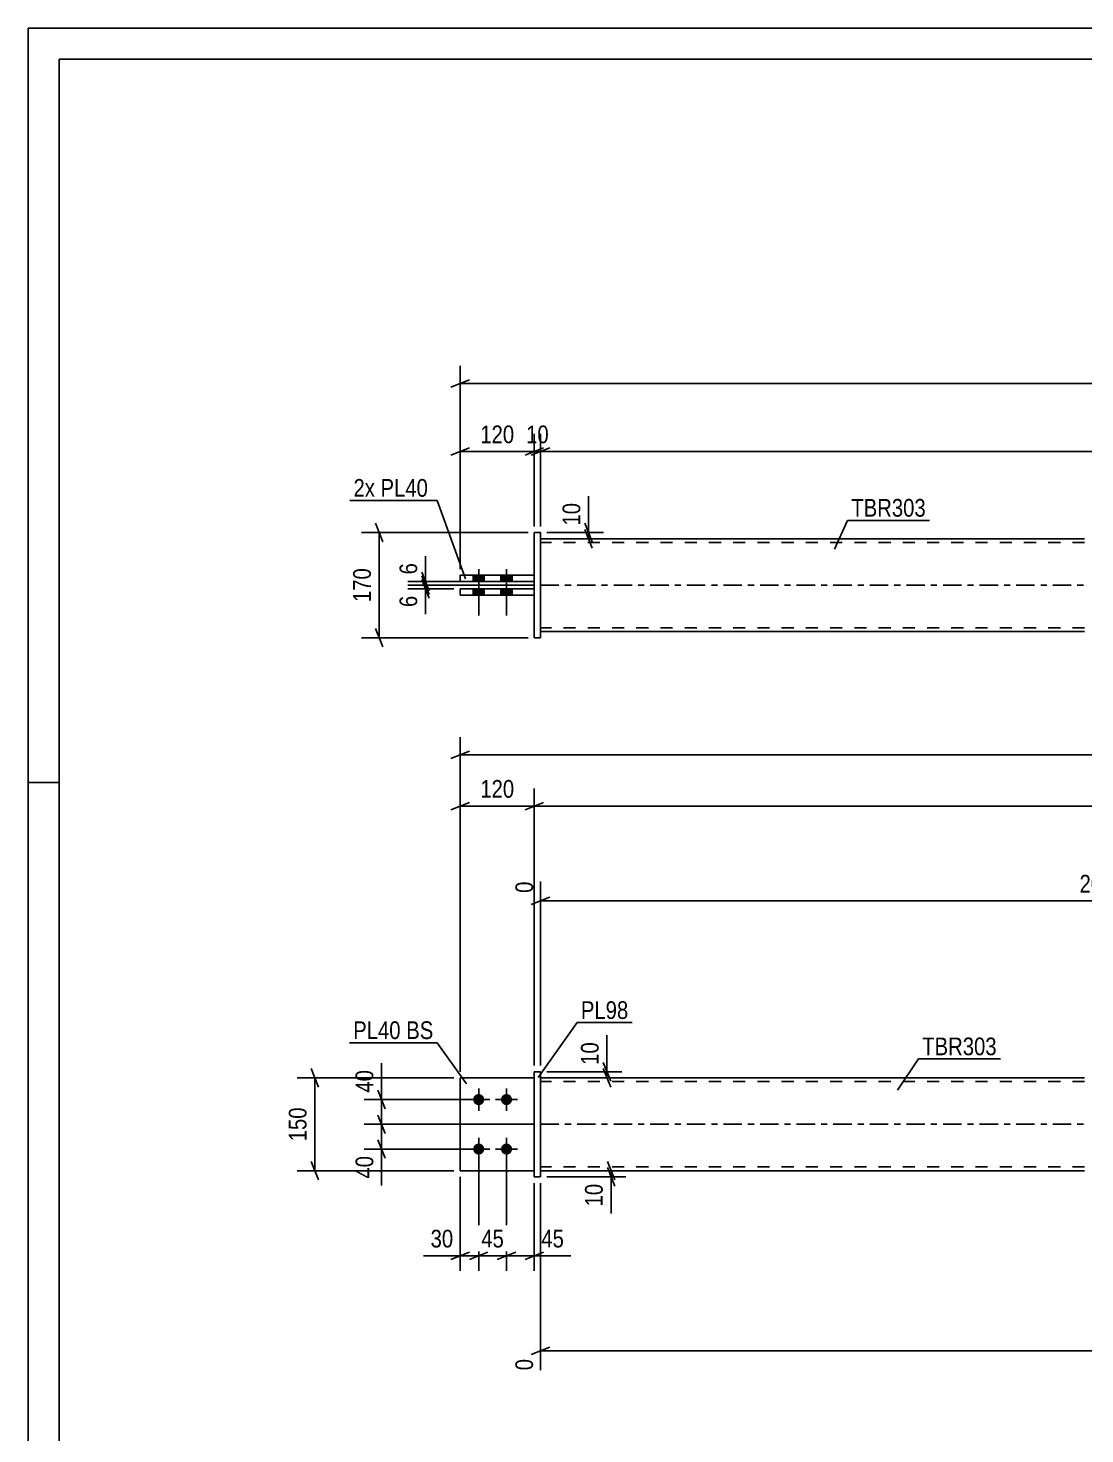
# Model space of a CAD drawing. Header units: millimetres. Extents: x 0 to 594, y 0 to 420.
# Drawn here: x 0 to 170.9, y 192.7 to 420 of the extents above; entities that cross this region are included whole.
import ezdxf

# ---------------------------------------------------------------- set-up
doc = ezdxf.new("R2010")
doc.units = ezdxf.units.MM
doc.linetypes.add('DXK_LINE_DOT2', pattern=[3.9198, 1.9599, -1.9599])
doc.linetypes.add('DXK_LINE_DOT3', pattern=[5.9187, 2.979, -0.9799, 0.9799, -0.9799])
doc.styles.add('Arial Narrow', font='ARIALN.TTF', dxfattribs={"height": 0.2})

# ---------------------------------------------------------------- blocks, each defined once
blk = doc.blocks.new('Unknown-580609602-1130')
at = {"color": 5, "linetype": 'Continuous'}
for p, q in [((594, 420), (0, 420)), ((0, 420), (0, 0)), ((589, 415), (5, 415)), ((5, 415), (5, 5)), ((5, 298), (0, 298))]:
    blk.add_line(p, q, dxfattribs=at)
blk = doc.blocks.new('Part-580609602-1679 - 1673')
at = {"color": 7, "linetype": 'DXK_LINE_DOT2'}
for p, q in [((69.88, 235.22), (69.88, 250.22)), ((69.88, 250.22), (81.88, 250.22)), ((81.88, 250.22), (69.88, 250.22)), ((81.88, 250.22), (81.88, 235.22)), ((69.88, 235.22), (69.88, 235.22)), ((69.88, 235.22), (81.88, 235.22)), ((69.88, 235.22), (81.88, 235.22)), ((81.88, 235.22), (81.88, 235.22))]:
    blk.add_line(p, q, dxfattribs=at)
blk = doc.blocks.new('Part-580609602-1700 - 1673')
at = {"color": 2, "linetype": 'Continuous'}
for p, q in [((170.88, 250.22), (82.88, 250.22)), ((82.88, 235.22), (170.88, 235.22))]:
    blk.add_line(p, q, dxfattribs=at)
at = {"color": 7, "linetype": 'DXK_LINE_DOT2'}
for p, q in [((82.88, 250.22), (82.88, 235.22)), ((170.88, 249.62), (82.88, 249.62)), ((170.88, 235.82), (82.88, 235.82))]:
    blk.add_line(p, q, dxfattribs=at)
at = {"color": 7, "linetype": 'DXK_LINE_DOT3'}
blk.add_line((82.88, 242.72), (170.88, 242.72), dxfattribs=at)
blk = doc.blocks.new('Part-580609602-1684 - 1673')
at = {"color": 2, "linetype": 'Continuous'}
for p, q in [((69.88, 235.22), (69.88, 250.22)), ((69.88, 250.22), (81.88, 250.22)), ((69.88, 235.22), (69.88, 235.22)), ((69.88, 235.22), (81.88, 235.22))]:
    blk.add_line(p, q, dxfattribs=at)
at = {"color": 7, "linetype": 'DXK_LINE_DOT2'}
for p, q in [((81.88, 250.22), (69.88, 250.22)), ((81.88, 250.22), (81.88, 235.22)), ((69.88, 235.22), (69.88, 235.22)), ((69.88, 235.22), (81.88, 235.22)), ((81.88, 235.22), (81.88, 235.22))]:
    blk.add_line(p, q, dxfattribs=at)
blk = doc.blocks.new('Bolt-580609602-1709 - 1673')
at = {"linetype": 'Continuous'}
for points in [[(72.88, 245.82), (72.69, 245.84), (72.52, 245.89), (72.35, 245.99), (72.21, 246.11), (72.1, 246.27), (72.03, 246.44), (71.99, 246.62), (71.99, 246.81), (72.03, 246.99), (72.1, 247.17), (72.21, 247.32), (72.35, 247.44), (72.52, 247.54), (72.69, 247.6), (72.88, 247.62), (73.07, 247.6), (73.25, 247.54), (73.41, 247.44), (73.55, 247.32), (73.66, 247.17), (73.74, 246.99), (73.78, 246.81), (73.78, 246.62), (73.74, 246.44), (73.66, 246.27), (73.55, 246.11), (73.41, 245.99), (73.25, 245.89), (73.07, 245.84)], [(77.38, 245.82), (77.19, 245.84), (77.02, 245.89), (76.85, 245.99), (76.71, 246.11), (76.6, 246.27), (76.53, 246.44), (76.49, 246.62), (76.49, 246.81), (76.53, 246.99), (76.6, 247.17), (76.71, 247.32), (76.85, 247.44), (77.02, 247.54), (77.19, 247.6), (77.38, 247.62), (77.57, 247.6), (77.75, 247.54), (77.91, 247.44), (78.05, 247.32), (78.16, 247.17), (78.24, 246.99), (78.28, 246.81), (78.28, 246.62), (78.24, 246.44), (78.16, 246.27), (78.05, 246.11), (77.91, 245.99), (77.75, 245.89), (77.57, 245.84)], [(72.88, 237.82), (72.69, 237.84), (72.52, 237.89), (72.35, 237.99), (72.21, 238.11), (72.1, 238.27), (72.03, 238.44), (71.99, 238.62), (71.99, 238.81), (72.03, 238.99), (72.1, 239.17), (72.21, 239.32), (72.35, 239.44), (72.52, 239.54), (72.69, 239.6), (72.88, 239.62), (73.07, 239.6), (73.25, 239.54), (73.41, 239.44), (73.55, 239.32), (73.66, 239.17), (73.74, 238.99), (73.78, 238.81), (73.78, 238.62), (73.74, 238.44), (73.66, 238.27), (73.55, 238.11), (73.41, 237.99), (73.25, 237.89), (73.07, 237.84)], [(77.38, 237.82), (77.19, 237.84), (77.02, 237.89), (76.85, 237.99), (76.71, 238.11), (76.6, 238.27), (76.53, 238.44), (76.49, 238.62), (76.49, 238.81), (76.53, 238.99), (76.6, 239.17), (76.71, 239.32), (76.85, 239.44), (77.02, 239.54), (77.19, 239.6), (77.38, 239.62), (77.57, 239.6), (77.75, 239.54), (77.91, 239.44), (78.05, 239.32), (78.16, 239.17), (78.24, 238.99), (78.28, 238.81), (78.28, 238.62), (78.24, 238.44), (78.16, 238.27), (78.05, 238.11), (77.91, 237.99), (77.75, 237.89), (77.57, 237.84)]]:
    blk.add_hatch(color=1, dxfattribs=at).paths.add_polyline_path(points)
at = {"color": 1, "linetype": 'Continuous'}
for p, q in [((72.88, 244.92), (72.88, 248.52)), ((77.38, 244.92), (77.38, 248.52)), ((74.68, 246.72), (71.08, 246.72)), ((79.18, 246.72), (75.58, 246.72)), ((74.68, 238.72), (71.08, 238.72)), ((72.88, 236.92), (72.88, 240.52)), ((79.18, 238.72), (75.58, 238.72)), ((77.38, 236.92), (77.38, 240.52))]:
    blk.add_line(p, q, dxfattribs=at)
blk = doc.blocks.new('Part-580609602-1720 - 1673')
at = {"color": 2, "linetype": 'Continuous'}
for p, q in [((82.88, 251.22), (81.88, 251.22)), ((81.88, 251.22), (81.88, 234.22)), ((82.88, 251.22), (82.88, 251.22)), ((82.88, 251.22), (82.88, 234.22)), ((81.88, 234.22), (82.88, 234.22))]:
    blk.add_line(p, q, dxfattribs=at)
at = {"color": 7, "linetype": 'DXK_LINE_DOT2'}
for p, q in [((81.88, 251.22), (82.88, 251.22)), ((82.88, 234.22), (81.88, 234.22))]:
    blk.add_line(p, q, dxfattribs=at)
blk = doc.blocks.new('Part-580609602-1418 - 1367')
at = {"color": 2, "linetype": 'Continuous'}
for p, q in [((69.88, 328.32), (69.88, 329.32)), ((81.88, 329.32), (69.88, 329.32)), ((69.88, 328.32), (69.88, 328.32)), ((69.88, 328.32), (81.88, 328.32))]:
    blk.add_line(p, q, dxfattribs=at)
at = {"color": 7, "linetype": 'DXK_LINE_DOT2'}
for p, q in [((69.88, 329.32), (81.88, 329.32)), ((69.88, 328.32), (81.88, 328.32)), ((81.88, 328.32), (81.88, 329.32))]:
    blk.add_line(p, q, dxfattribs=at)
blk = doc.blocks.new('Bolt-580609602-1370 - 1367')
at = {"linetype": 'Continuous'}
for points in [[(71.98, 330.52), (73.78, 330.52), (73.78, 331.52), (71.98, 331.52)], [(71.98, 330.52), (73.78, 330.52), (73.78, 331.52), (71.98, 331.52)], [(76.48, 330.52), (78.28, 330.52), (78.28, 331.52), (76.48, 331.52)], [(76.48, 330.52), (78.28, 330.52), (78.28, 331.52), (76.48, 331.52)], [(71.98, 328.32), (73.78, 328.32), (73.78, 329.32), (71.98, 329.32)], [(71.98, 328.32), (73.78, 328.32), (73.78, 329.32), (71.98, 329.32)], [(76.48, 328.32), (78.28, 328.32), (78.28, 329.32), (76.48, 329.32)], [(76.48, 328.32), (78.28, 328.32), (78.28, 329.32), (76.48, 329.32)]]:
    blk.add_hatch(color=1, dxfattribs=at).paths.add_polyline_path(points)
at = {"color": 1, "linetype": 'Continuous'}
for p, q in [((72.88, 332.52), (72.88, 325.02)), ((72.88, 332.52), (72.88, 325.02)), ((77.38, 332.52), (77.38, 325.02)), ((77.38, 332.52), (77.38, 325.02)), ((71.98, 331.52), (71.98, 330.52)), ((71.98, 331.52), (71.98, 330.52)), ((73.78, 331.52), (73.78, 330.52)), ((73.78, 331.52), (73.78, 330.52)), ((76.48, 331.52), (76.48, 330.52)), ((76.48, 331.52), (76.48, 330.52)), ((78.28, 331.52), (78.28, 330.52)), ((78.28, 331.52), (78.28, 330.52)), ((71.98, 329.32), (71.98, 328.32)), ((71.98, 329.32), (71.98, 328.32)), ((73.78, 329.32), (73.78, 328.32)), ((73.78, 329.32), (73.78, 328.32)), ((76.48, 329.32), (76.48, 328.32)), ((76.48, 329.32), (76.48, 328.32)), ((78.28, 329.32), (78.28, 328.32)), ((78.28, 329.32), (78.28, 328.32))]:
    blk.add_line(p, q, dxfattribs=at)
blk = doc.blocks.new('Part-580609602-1456 - 1367')
at = {"color": 2, "linetype": 'Continuous'}
for p, q in [((170.88, 337.42), (82.88, 337.42)), ((170.88, 322.42), (82.88, 322.42))]:
    blk.add_line(p, q, dxfattribs=at)
at = {"color": 7, "linetype": 'DXK_LINE_DOT2'}
for p, q in [((82.88, 322.42), (82.88, 337.42)), ((170.88, 336.82), (82.88, 336.82)), ((170.88, 323.02), (82.88, 323.02))]:
    blk.add_line(p, q, dxfattribs=at)
at = {"color": 7, "linetype": 'DXK_LINE_DOT3'}
blk.add_line((82.88, 329.92), (170.88, 329.92), dxfattribs=at)
blk = doc.blocks.new('Part-580609602-1413 - 1367')
at = {"color": 2, "linetype": 'Continuous'}
for p, q in [((69.88, 330.52), (69.88, 331.52)), ((81.88, 331.52), (69.88, 331.52)), ((69.88, 330.52), (69.88, 330.52)), ((69.88, 330.52), (81.88, 330.52))]:
    blk.add_line(p, q, dxfattribs=at)
at = {"color": 7, "linetype": 'DXK_LINE_DOT2'}
for p, q in [((69.88, 331.52), (81.88, 331.52)), ((69.88, 330.52), (81.88, 330.52)), ((81.88, 330.52), (81.88, 331.52))]:
    blk.add_line(p, q, dxfattribs=at)
blk = doc.blocks.new('Part-580609602-1398 - 1367')
at = {"color": 2, "linetype": 'Continuous'}
for p, q in [((81.88, 338.42), (82.88, 338.42)), ((81.88, 338.42), (81.88, 321.42)), ((82.88, 338.42), (82.88, 338.42)), ((82.88, 338.42), (82.88, 321.42)), ((82.88, 321.42), (81.88, 321.42)), ((81.88, 321.42), (81.88, 321.42))]:
    blk.add_line(p, q, dxfattribs=at)
at = {"color": 7, "linetype": 'DXK_LINE_DOT2'}
for p, q in [((81.88, 338.42), (82.88, 338.42)), ((81.88, 321.42), (82.88, 321.42)), ((81.88, 321.42), (81.88, 321.42))]:
    blk.add_line(p, q, dxfattribs=at)
blk = doc.blocks.new('StraightDimension-580609602-1891 - 1673')
at = {"color": 7, "linetype": 'Continuous'}
for p, q in [((93.69, 236.72), (94.89, 233.72)), ((83.88, 235.22), (96.69, 235.22)), ((83.88, 234.22), (96.69, 234.22)), ((94.89, 232.72), (93.69, 235.72)), ((94.29, 234.22), (94.29, 235.22))]:
    blk.add_line(p, q, dxfattribs=at)
at = {"color": 0}
blk.add_wipeout([(93.54, 233.69), (89.34, 233.69), (89.34, 228.84), (93.54, 228.84)], dxfattribs=at)
at = {"color": 7, "linetype": 'Continuous'}
blk.add_line((94.29, 234.22), (94.29, 228.31), dxfattribs=at)
blk.add_line((94.29, 234.22), (94.29, 228.31), dxfattribs=at)
at = {"color": 3, "style": 'Arial Narrow'}
blk.add_text('10', height=2.863, rotation=90.0002, dxfattribs=at).set_placement((92.94, 229.44))
blk = doc.blocks.new('StraightDimension-580609602-1827 - 1673')
at = {"color": 7, "linetype": 'Continuous'}
for p, q in [((72.88, 237.72), (72.88, 219.05)), ((69.88, 234.22), (69.88, 219.05)), ((68.38, 220.85), (71.38, 222.05)), ((69.88, 221.45), (72.88, 221.45)), ((74.38, 222.05), (71.38, 220.85))]:
    blk.add_line(p, q, dxfattribs=at)
at = {"color": 0}
blk.add_wipeout([(69.36, 222.2), (69.36, 226.4), (64.5, 226.4), (64.5, 222.2)], dxfattribs=at)
at = {"color": 7, "linetype": 'Continuous'}
blk.add_line((69.88, 221.45), (63.98, 221.45), dxfattribs=at)
blk.add_line((69.88, 221.45), (63.98, 221.45), dxfattribs=at)
at = {"color": 3, "style": 'Arial Narrow'}
blk.add_text('30', height=2.863, dxfattribs=at).set_placement((65.1, 222.8))
blk = doc.blocks.new('StraightDimension-580609602-1806 - 1673')
at = {"color": 7, "linetype": 'Continuous'}
for p, q in [((264.56, 260.75), (264.56, 287.46)), ((82.88, 252.22), (82.88, 281.98)), ((84.38, 279.45), (81.38, 278.25)), ((82.88, 278.85), (264.56, 278.85)), ((263.06, 278.25), (266.06, 279.45))]:
    blk.add_line(p, q, dxfattribs=at)
at = {"color": 0, "linetype": 'Continuous'}
for points in [[(263.96, 288.06), (259.76, 288.06), (259.76, 279.55), (263.96, 279.55)], [(82.28, 282.58), (78.08, 282.58), (78.08, 279.55), (82.28, 279.55)]]:
    blk.add_wipeout(points, dxfattribs=at)
at = {"color": 0}
blk.add_wipeout([(177.98, 279.6), (177.98, 283.8), (169.47, 283.8), (169.47, 279.6)], dxfattribs=at)
at = {"color": 3, "linetype": 'Continuous', "style": 'Arial Narrow'}
for s, height, p in [('2052', 2.863, (263.36, 280.15)), ('0', 2.86, (81.68, 280.15))]:
    blk.add_text(s, height=height, rotation=90.0002, dxfattribs=at).set_placement(p)
at = {"color": 3, "style": 'Arial Narrow'}
blk.add_text('2052', height=2.863, dxfattribs=at).set_placement((170.07, 280.2))
blk = doc.blocks.new('StraightDimension-580609602-2057 - 1673')
at = {"color": 7, "linetype": 'Continuous'}
for p, q in [((69.88, 251.22), (69.88, 297.04)), ((81.88, 252.22), (81.88, 297.04)), ((68.38, 293.59), (71.38, 294.79)), ((69.88, 294.19), (81.88, 294.19)), ((83.38, 294.79), (80.38, 293.59))]:
    blk.add_line(p, q, dxfattribs=at)
at = {"color": 0}
blk.add_wipeout([(79.22, 294.94), (79.22, 299.14), (72.54, 299.14), (72.54, 294.94)], dxfattribs=at)
at = {"color": 3, "style": 'Arial Narrow'}
blk.add_text('120', height=2.863, dxfattribs=at).set_placement((73.14, 295.54))
blk = doc.blocks.new('StraightDimension-580609602-1900 - 1673')
at = {"color": 7, "linetype": 'Continuous'}
for p, q in [((93.03, 252.72), (94.23, 249.72)), ((83.88, 251.22), (96.03, 251.22)), ((83.88, 250.22), (96.03, 250.22)), ((94.23, 248.72), (93.03, 251.72)), ((93.63, 250.22), (93.63, 251.22))]:
    blk.add_line(p, q, dxfattribs=at)
at = {"color": 0}
blk.add_wipeout([(92.88, 256.6), (88.68, 256.6), (88.68, 251.74), (92.88, 251.74)], dxfattribs=at)
at = {"color": 7, "linetype": 'Continuous'}
blk.add_line((93.63, 251.22), (93.63, 257.12), dxfattribs=at)
blk.add_line((93.63, 251.22), (93.63, 257.12), dxfattribs=at)
at = {"color": 3, "style": 'Arial Narrow'}
blk.add_text('10', height=2.863, rotation=90.0002, dxfattribs=at).set_placement((92.28, 252.34))
blk = doc.blocks.new('StraightDimension-580609602-2050 - 1673')
at = {"color": 7, "linetype": 'Continuous'}
for p, q in [((81.88, 252.22), (81.88, 297.04)), ((83.38, 294.79), (80.38, 293.59)), ((81.88, 294.19), (499.51, 294.19))]:
    blk.add_line(p, q, dxfattribs=at)
blk = doc.blocks.new('StraightDimension-580609602-1909 - 1673')
at = {"color": 7, "linetype": 'Continuous'}
for p, q in [((56.58, 248.22), (57.78, 245.22)), ((71.88, 246.72), (54.33, 246.72)), ((57.18, 242.72), (57.18, 246.72)), ((57.78, 241.22), (56.58, 244.22)), ((81.88, 242.72), (54.33, 242.72))]:
    blk.add_line(p, q, dxfattribs=at)
at = {"color": 0}
blk.add_wipeout([(56.43, 252.1), (52.23, 252.1), (52.23, 247.24), (56.43, 247.24)], dxfattribs=at)
at = {"color": 7, "linetype": 'Continuous'}
blk.add_line((57.18, 246.72), (57.18, 252.62), dxfattribs=at)
blk.add_line((57.18, 246.72), (57.18, 252.62), dxfattribs=at)
at = {"color": 3, "style": 'Arial Narrow'}
blk.add_text('40', height=2.863, rotation=90.0002, dxfattribs=at).set_placement((55.83, 247.84))
blk = doc.blocks.new('StraightDimension-580609602-1746 - 1673')
at = {"color": 7, "linetype": 'Continuous'}
for p, q in [((69.88, 251.22), (69.88, 305.34)), ((71.38, 303.09), (68.38, 301.89)), ((69.88, 302.49), (511.51, 302.49))]:
    blk.add_line(p, q, dxfattribs=at)
blk = doc.blocks.new('StraightDimension-580609602-1813 - 1673')
at = {"color": 7, "linetype": 'Continuous'}
for p, q in [((77.38, 237.72), (77.38, 219.05)), ((81.88, 233.22), (81.88, 219.05)), ((75.88, 220.85), (78.88, 222.05)), ((77.38, 221.45), (81.88, 221.45)), ((83.38, 222.05), (80.38, 220.85))]:
    blk.add_line(p, q, dxfattribs=at)
at = {"color": 0}
blk.add_wipeout([(87.26, 222.2), (87.26, 226.4), (82.41, 226.4), (82.41, 222.2)], dxfattribs=at)
at = {"color": 7, "linetype": 'Continuous'}
blk.add_line((81.88, 221.45), (87.79, 221.45), dxfattribs=at)
blk.add_line((81.88, 221.45), (87.79, 221.45), dxfattribs=at)
at = {"color": 3, "style": 'Arial Narrow'}
blk.add_text('45', height=2.863, dxfattribs=at).set_placement((83.01, 222.8))
blk = doc.blocks.new('StraightDimension-580609602-1820 - 1673')
at = {"color": 7, "linetype": 'Continuous'}
for p, q in [((72.88, 237.72), (72.88, 219.05)), ((77.38, 237.72), (77.38, 219.05)), ((71.38, 220.85), (74.38, 222.05)), ((72.88, 221.45), (77.38, 221.45)), ((78.88, 222.05), (75.88, 220.85))]:
    blk.add_line(p, q, dxfattribs=at)
at = {"color": 0}
blk.add_wipeout([(77.56, 222.2), (77.56, 226.4), (72.7, 226.4), (72.7, 222.2)], dxfattribs=at)
at = {"color": 3, "style": 'Arial Narrow'}
blk.add_text('45', height=2.863, dxfattribs=at).set_placement((73.3, 222.8))
blk = doc.blocks.new('StraightDimension-580609602-1878 - 1673')
at = {"color": 7, "linetype": 'Continuous'}
for p, q in [((286.39, 234.22), (286.39, 197.45)), ((82.88, 233.22), (82.88, 202.94)), ((84.38, 206.67), (81.38, 205.47)), ((82.88, 206.07), (286.39, 206.07)), ((284.89, 205.47), (287.89, 206.67))]:
    blk.add_line(p, q, dxfattribs=at)
at = {"color": 0}
blk.add_wipeout([(188.89, 206.82), (188.89, 211.02), (180.38, 211.02), (180.38, 206.82)], dxfattribs=at)
at = {"color": 0, "linetype": 'Continuous'}
for points in [[(82.28, 205.37), (78.08, 205.37), (78.08, 202.34), (82.28, 202.34)], [(285.79, 205.37), (281.59, 205.37), (281.59, 196.85), (285.79, 196.85)]]:
    blk.add_wipeout(points, dxfattribs=at)
at = {"color": 3, "style": 'Arial Narrow'}
blk.add_text('2270', height=2.863, dxfattribs=at).set_placement((180.98, 207.42))
at = {"color": 3, "linetype": 'Continuous', "style": 'Arial Narrow'}
for s, height, p in [('0', 2.86, (81.68, 202.94)), ('2270', 2.863, (285.19, 197.45))]:
    blk.add_text(s, height=height, rotation=90.0002, dxfattribs=at).set_placement(p)
blk = doc.blocks.new('StraightDimension-580609602-1922 - 1673')
at = {"color": 7, "linetype": 'Continuous'}
for p, q in [((56.58, 244.22), (57.78, 241.22)), ((81.88, 242.72), (54.33, 242.72)), ((57.18, 238.72), (57.18, 242.72)), ((71.88, 238.72), (54.33, 238.72)), ((57.78, 237.22), (56.58, 240.22))]:
    blk.add_line(p, q, dxfattribs=at)
at = {"color": 0}
blk.add_wipeout([(56.43, 238.19), (52.23, 238.19), (52.23, 233.34), (56.43, 233.34)], dxfattribs=at)
at = {"color": 7, "linetype": 'Continuous'}
blk.add_line((57.18, 238.72), (57.18, 232.81), dxfattribs=at)
blk.add_line((57.18, 238.72), (57.18, 232.81), dxfattribs=at)
at = {"color": 3, "style": 'Arial Narrow'}
blk.add_text('40', height=2.863, rotation=90.0002, dxfattribs=at).set_placement((55.83, 233.94))
blk = doc.blocks.new('StraightDimension-580609602-1979 - 1673')
at = {"color": 7, "linetype": 'Continuous'}
for p, q in [((68.88, 250.22), (43.53, 250.22)), ((46.98, 248.72), (45.78, 251.72)), ((46.38, 235.22), (46.38, 250.22)), ((45.78, 236.72), (46.98, 233.72)), ((68.88, 235.22), (43.53, 235.22))]:
    blk.add_line(p, q, dxfattribs=at)
at = {"color": 0}
blk.add_wipeout([(45.63, 246.06), (41.43, 246.06), (41.43, 239.37), (45.63, 239.37)], dxfattribs=at)
at = {"color": 3, "style": 'Arial Narrow'}
blk.add_text('150', height=2.863, rotation=90.0002, dxfattribs=at).set_placement((45.03, 239.97))
blk = doc.blocks.new('StraightDimension-580609602-1471 - 1367')
at = {"color": 7, "linetype": 'Continuous'}
for p, q in [((90.06, 339.92), (91.26, 336.92)), ((91.26, 335.92), (90.06, 338.92)), ((83.88, 338.42), (93.06, 338.42)), ((83.88, 337.42), (93.06, 337.42)), ((90.66, 337.42), (90.66, 338.42))]:
    blk.add_line(p, q, dxfattribs=at)
at = {"color": 0}
blk.add_wipeout([(89.91, 343.8), (85.71, 343.8), (85.71, 338.95), (89.91, 338.95)], dxfattribs=at)
at = {"color": 7, "linetype": 'Continuous'}
blk.add_line((90.66, 338.42), (90.66, 344.33), dxfattribs=at)
blk.add_line((90.66, 338.42), (90.66, 344.33), dxfattribs=at)
at = {"color": 3, "style": 'Arial Narrow'}
blk.add_text('10', height=2.863, rotation=90.0002, dxfattribs=at).set_placement((89.31, 339.55))
blk = doc.blocks.new('StraightDimension-580609602-1525 - 1367')
at = {"color": 7, "linetype": 'Continuous'}
for p, q in [((57.39, 336.92), (56.19, 339.92)), ((80.88, 338.42), (53.94, 338.42)), ((56.79, 321.42), (56.79, 338.42)), ((56.19, 322.92), (57.39, 319.92)), ((80.88, 321.42), (53.94, 321.42))]:
    blk.add_line(p, q, dxfattribs=at)
at = {"color": 0}
blk.add_wipeout([(56.04, 333.27), (51.84, 333.27), (51.84, 326.58), (56.04, 326.58)], dxfattribs=at)
at = {"color": 3, "style": 'Arial Narrow'}
blk.add_text('170', height=2.863, rotation=90.0002, dxfattribs=at).set_placement((55.44, 327.18))
blk = doc.blocks.new('StraightDimension-580609602-1489 - 1367')
at = {"color": 7, "linetype": 'Continuous'}
for p, q in [((63.69, 332.02), (64.89, 329.02)), ((74.88, 330.52), (61.44, 330.52)), ((81.88, 329.92), (61.44, 329.92)), ((64.89, 328.42), (63.69, 331.42)), ((64.29, 329.92), (64.29, 330.52))]:
    blk.add_line(p, q, dxfattribs=at)
at = {"color": 0}
blk.add_wipeout([(63.54, 334.08), (59.34, 334.08), (59.34, 331.05), (63.54, 331.05)], dxfattribs=at)
at = {"color": 7, "linetype": 'Continuous'}
blk.add_line((64.29, 330.52), (64.29, 334.6), dxfattribs=at)
blk.add_line((64.29, 330.52), (64.29, 334.6), dxfattribs=at)
at = {"color": 3, "style": 'Arial Narrow'}
blk.add_text('6', height=2.86, rotation=90.0002, dxfattribs=at).set_placement((62.94, 331.65))
blk = doc.blocks.new('StraightDimension-580609602-1508 - 1367')
at = {"color": 7, "linetype": 'Continuous'}
for p, q in [((81.88, 329.92), (61.44, 329.92)), ((63.69, 331.42), (64.89, 328.42)), ((64.89, 327.82), (63.69, 330.82)), ((64.29, 329.32), (64.29, 329.92)), ((68.88, 329.32), (61.44, 329.32))]:
    blk.add_line(p, q, dxfattribs=at)
at = {"color": 0}
blk.add_wipeout([(63.54, 328.8), (59.34, 328.8), (59.34, 325.77), (63.54, 325.77)], dxfattribs=at)
at = {"color": 7, "linetype": 'Continuous'}
blk.add_line((64.29, 329.32), (64.29, 325.24), dxfattribs=at)
blk.add_line((64.29, 329.32), (64.29, 325.24), dxfattribs=at)
at = {"color": 3, "style": 'Arial Narrow'}
blk.add_text('6', height=2.86, rotation=90.0002, dxfattribs=at).set_placement((62.94, 326.37))
blk = doc.blocks.new('StraightDimension-580609602-1545 - 1367')
at = {"color": 7, "linetype": 'Continuous'}
for p, q in [((69.88, 332.52), (69.88, 365.37)), ((71.38, 363.12), (68.38, 361.92)), ((69.88, 362.52), (511.51, 362.52))]:
    blk.add_line(p, q, dxfattribs=at)
blk = doc.blocks.new('StraightDimension-580609602-1556 - 1367')
at = {"color": 7, "linetype": 'Continuous'}
for p, q in [((81.88, 339.42), (81.88, 354.37)), ((82.88, 339.42), (82.88, 354.37)), ((80.38, 350.92), (83.38, 352.12)), ((84.38, 352.12), (81.38, 350.92)), ((81.88, 351.52), (82.88, 351.52))]:
    blk.add_line(p, q, dxfattribs=at)
at = {"color": 0}
blk.add_wipeout([(84.81, 352.27), (84.81, 356.47), (79.95, 356.47), (79.95, 352.27)], dxfattribs=at)
at = {"color": 3, "style": 'Arial Narrow'}
blk.add_text('10', height=2.863, dxfattribs=at).set_placement((80.55, 352.87))
blk = doc.blocks.new('StraightDimension-580609602-1566 - 1367')
at = {"color": 7, "linetype": 'Continuous'}
for p, q in [((69.88, 332.52), (69.88, 354.37)), ((81.88, 339.42), (81.88, 354.37)), ((68.38, 350.92), (71.38, 352.12)), ((69.88, 351.52), (81.88, 351.52)), ((83.38, 352.12), (80.38, 350.92))]:
    blk.add_line(p, q, dxfattribs=at)
at = {"color": 0}
blk.add_wipeout([(79.22, 352.27), (79.22, 356.47), (72.54, 356.47), (72.54, 352.27)], dxfattribs=at)
at = {"color": 3, "style": 'Arial Narrow'}
blk.add_text('120', height=2.863, dxfattribs=at).set_placement((73.14, 352.87))
blk = doc.blocks.new('StraightDimension-580609602-1576 - 1367')
at = {"color": 7, "linetype": 'Continuous'}
for p, q in [((82.88, 339.42), (82.88, 354.37)), ((84.38, 352.12), (81.38, 350.92)), ((82.88, 351.52), (498.51, 351.52))]:
    blk.add_line(p, q, dxfattribs=at)
blk = doc.blocks.new('Mark-580609602-1696 - 1673')
at = {"color": 0}
blk.add_wipeout([(156.68, 253.89), (156.68, 256.89), (144.62, 256.89), (144.62, 253.89)], dxfattribs=at)
blk.add_wipeout([(156.68, 253.89), (156.68, 256.89), (144.62, 256.89), (144.62, 253.89)], dxfattribs=at)
at = {"color": 30, "linetype": 'Continuous'}
for p, q in [((140.62, 248.24), (144.02, 253.29)), ((144.02, 253.29), (157.28, 253.29))]:
    blk.add_line(p, q, dxfattribs=at)
at = {"color": 3, "style": 'Arial Narrow'}
blk.add_text('TBR303', height=2.863, dxfattribs=at).set_placement((144.62, 253.89))
blk = doc.blocks.new('Mark-580609602-1716 - 1673')
at = {"color": 0}
blk.add_wipeout([(97.09, 259.76), (97.09, 262.76), (89.41, 262.76), (89.41, 259.76)], dxfattribs=at)
blk.add_wipeout([(97.09, 259.76), (97.09, 262.76), (89.41, 262.76), (89.41, 259.76)], dxfattribs=at)
at = {"color": 30, "linetype": 'Continuous'}
for p, q in [((82.52, 250.3), (88.81, 259.16)), ((88.81, 259.16), (97.69, 259.16))]:
    blk.add_line(p, q, dxfattribs=at)
at = {"color": 3, "style": 'Arial Narrow'}
blk.add_text('PL98', height=2.863, dxfattribs=at).set_placement((89.41, 259.76))
blk = doc.blocks.new('MarkSet-580609602-2089 - 1673')
at = {"color": 0}
blk.add_wipeout([(60.26, 256.51), (60.26, 259.51), (52.58, 259.51), (52.58, 256.51)], dxfattribs=at)
blk.add_wipeout([(60.26, 256.51), (60.26, 259.51), (52.58, 259.51), (52.58, 256.51)], dxfattribs=at)
blk.add_wipeout([(65.54, 256.51), (65.54, 259.51), (61.16, 259.51), (61.16, 256.51)], dxfattribs=at)
blk.add_wipeout([(65.54, 256.51), (65.54, 259.51), (61.16, 259.51), (61.16, 256.51)], dxfattribs=at)
at = {"color": 30, "linetype": 'Continuous'}
for p in [(51.98, 255.91), (70.92, 249.28)]:
    blk.add_line(p, (66.14, 255.91), dxfattribs=at)
at = {"color": 3, "style": 'Arial Narrow'}
for s, p in [('PL40', (52.58, 256.51)), ('BS', (61.16, 256.51))]:
    blk.add_text(s, height=2.863, dxfattribs=at).set_placement(p)
blk = doc.blocks.new('Mark-580609602-1452 - 1367')
at = {"color": 0}
blk.add_wipeout([(145.2, 340.99), (145.2, 343.99), (133.15, 343.99), (133.15, 340.99)], dxfattribs=at)
blk.add_wipeout([(145.2, 340.99), (145.2, 343.99), (133.15, 343.99), (133.15, 340.99)], dxfattribs=at)
at = {"color": 30, "linetype": 'Continuous'}
for p, q in [((130.44, 335.73), (132.55, 340.39)), ((132.55, 340.39), (145.8, 340.39))]:
    blk.add_line(p, q, dxfattribs=at)
at = {"color": 3, "style": 'Arial Narrow'}
blk.add_text('TBR303', height=2.863, dxfattribs=at).set_placement((133.15, 340.99))
blk = doc.blocks.new('MarkSet-580609602-1664 - 1367')
at = {"color": 30, "linetype": 'Continuous'}
blk.add_line((70.73, 330.91), (66.18, 343.61), dxfattribs=at)
at = {"color": 0}
blk.add_wipeout([(56.1, 344.21), (56.1, 347.21), (52.63, 347.21), (52.63, 344.21)], dxfattribs=at)
blk.add_wipeout([(56.1, 344.21), (56.1, 347.21), (52.63, 347.21), (52.63, 344.21)], dxfattribs=at)
blk.add_wipeout([(64.68, 344.21), (64.68, 347.21), (57, 347.21), (57, 344.21)], dxfattribs=at)
blk.add_wipeout([(64.68, 344.21), (64.68, 347.21), (57, 347.21), (57, 344.21)], dxfattribs=at)
at = {"color": 30, "linetype": 'Continuous'}
blk.add_line((52.03, 343.61), (66.18, 343.61), dxfattribs=at)
at = {"color": 3, "style": 'Arial Narrow'}
for s, p in [('2x', (52.63, 344.21)), ('PL40', (57, 344.21))]:
    blk.add_text(s, height=2.863, dxfattribs=at).set_placement(p)

msp = doc.modelspace()

# ---------------------------------------------------------------- block references
for name in ['Unknown-580609602-1130', 'Part-580609602-1398 - 1367', 'Part-580609602-1456 - 1367', 'Bolt-580609602-1370 - 1367', 'Part-580609602-1413 - 1367', 'Part-580609602-1418 - 1367', 'Part-580609602-1679 - 1673', 'Part-580609602-1684 - 1673', 'Part-580609602-1720 - 1673', 'Part-580609602-1700 - 1673', 'Bolt-580609602-1709 - 1673']:
    msp.add_blockref(name, (0, 0))

# ---------------------------------------------------------------- next in the draw order: block references
for name in ['StraightDimension-580609602-1471 - 1367', 'StraightDimension-580609602-1525 - 1367', 'StraightDimension-580609602-1806 - 1673', 'StraightDimension-580609602-1827 - 1673', 'StraightDimension-580609602-1891 - 1673']:
    msp.add_blockref(name, (0, 0))

# ---------------------------------------------------------------- next in the draw order: block references
for name in ['StraightDimension-580609602-1489 - 1367', 'StraightDimension-580609602-2057 - 1673', 'StraightDimension-580609602-1813 - 1673']:
    msp.add_blockref(name, (0, 0))

# ---------------------------------------------------------------- next in the draw order: block references
for name in ['StraightDimension-580609602-1508 - 1367', 'StraightDimension-580609602-1900 - 1673', 'StraightDimension-580609602-1820 - 1673']:
    msp.add_blockref(name, (0, 0))

# ---------------------------------------------------------------- next in the draw order: block references
for name in ['StraightDimension-580609602-1545 - 1367', 'StraightDimension-580609602-2050 - 1673', 'StraightDimension-580609602-1878 - 1673']:
    msp.add_blockref(name, (0, 0))

# ---------------------------------------------------------------- next in the draw order: block references
for name in ['StraightDimension-580609602-1556 - 1367', 'StraightDimension-580609602-1909 - 1673']:
    msp.add_blockref(name, (0, 0))

# ---------------------------------------------------------------- next in the draw order: block references
for name in ['StraightDimension-580609602-1566 - 1367', 'StraightDimension-580609602-1746 - 1673', 'StraightDimension-580609602-1922 - 1673']:
    msp.add_blockref(name, (0, 0))

# ---------------------------------------------------------------- next in the draw order: block references
for name in ['StraightDimension-580609602-1576 - 1367', 'MarkSet-580609602-1664 - 1367', 'Mark-580609602-1716 - 1673', 'Mark-580609602-1696 - 1673', 'StraightDimension-580609602-1979 - 1673']:
    msp.add_blockref(name, (0, 0))

# ---------------------------------------------------------------- next in the draw order: block references
for name in ['Mark-580609602-1452 - 1367', 'MarkSet-580609602-2089 - 1673']:
    msp.add_blockref(name, (0, 0))

doc.saveas('drawing.dxf')
